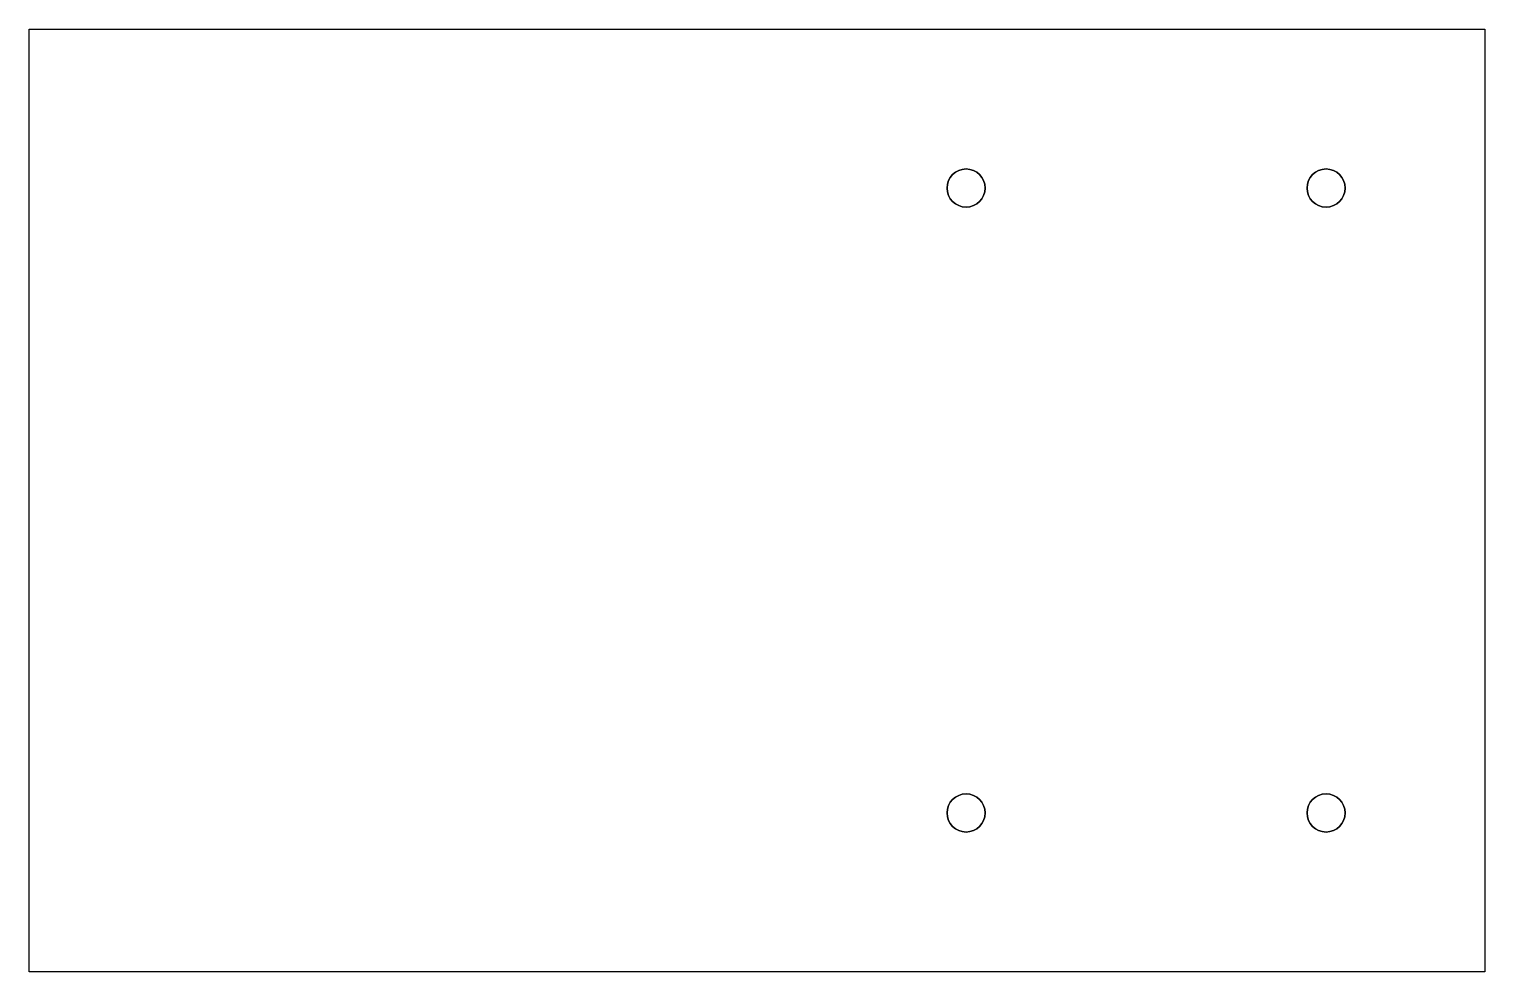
# Model space of a CAD drawing. Extents: x 0 to 688, y 0 to 445.
import ezdxf

# ---------------------------------------------------------------- set-up
doc = ezdxf.new("R2010")
doc.units = 0
doc.layers.get('0').update_dxf_attribs({"color": 2, "linetype": 'CONTINUOUS'})
doc.layers.add('18', color=7, linetype='CONTINUOUS')

msp = doc.modelspace()

# ---------------------------------------------------------------- linework, layer by layer
at = {"color": 2, "linetype": 'CONTINUOUS'}
msp.add_lwpolyline([(0, 0), (0, 445), (687.5, 445), (687.5, 0)], close=True, dxfattribs=at)
for points in [[(433.5, 370, -1), (451.5, 370, -1)], [(603.5, 370, -1), (621.5, 370, -1)], [(433.5, 75, -1), (451.5, 75, -1)], [(603.5, 75, -1), (621.5, 75, -1)]]:
    msp.add_lwpolyline(points, format="xyb", close=True, dxfattribs=at)
at = {"layer": '18', "color": 7, "linetype": 'CONTINUOUS'}
for points in [[(442.5, 379, 1), (442.5, 361, 1)], [(612.5, 379, 1), (612.5, 361, 1)], [(442.5, 84, 1), (442.5, 66, 1)], [(612.5, 84, 1), (612.5, 66, 1)]]:
    msp.add_lwpolyline(points, format="xyb", close=True, dxfattribs=at)

doc.saveas('drawing.dxf')
